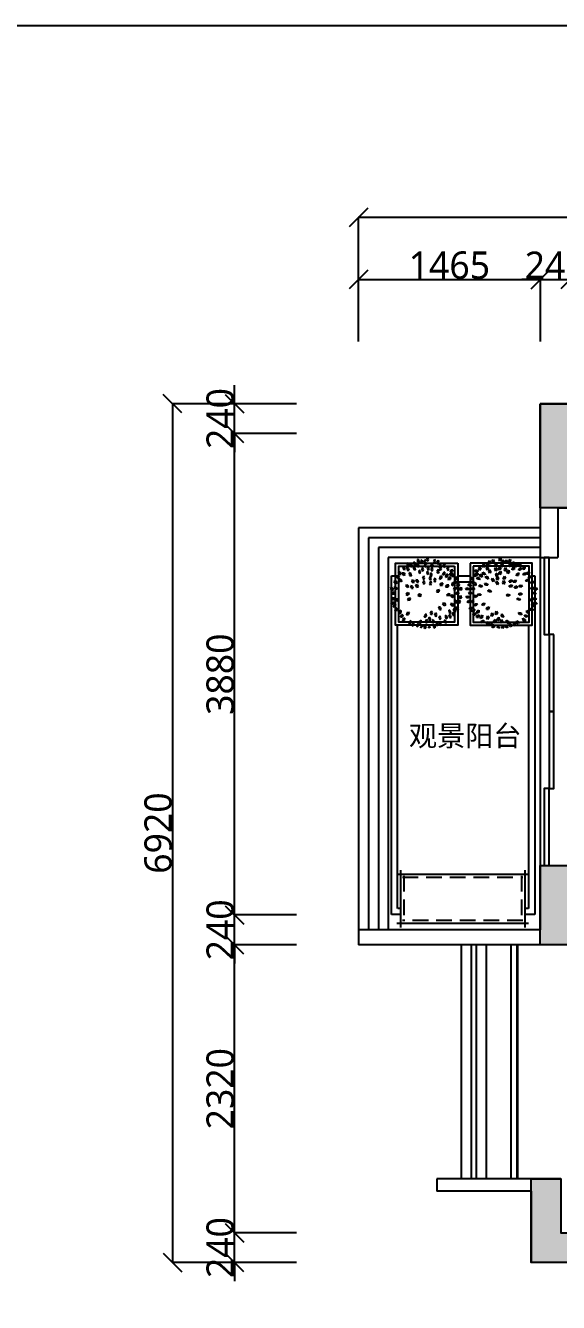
# Model space of a CAD drawing. Header units: millimetres. Extents: x -18923 to 87021, y -73077 to -1985.
# Drawn here: x 34344 to 38638, y -29472 to -19183 of the extents above; entities that cross this region are included whole.
import ezdxf

# ---------------------------------------------------------------- set-up
doc = ezdxf.new("R2010")
doc.units = ezdxf.units.MM
doc.header["$LTSCALE"] = 10
for name, pattern in [('CENTER2', [28.575, 19.05, -3.175, 3.175, -3.175]), ('DASH', [0.35, 0.25, -0.1]), ('DASHED', [19.05, 12.7, -6.35])]:
    doc.linetypes.add(name, pattern=pattern)
doc.layers.get('Defpoints').update_dxf_attribs({"color": 250})
for name, color, linetype in [('0文字-标注', 7, 'Continuous'), ('1结构-填充-剪力墙', 251, 'Continuous'), ('1结构-墙体', 7, 'Continuous'), ('1结构-楼梯-栏杆', 43, 'Continuous'), ('1结构-楼梯-梯步', 49, 'Continuous'), ('1结构-窗及电梯', 133, 'Continuous'), ('1结构-门', 133, 'Continuous'), ('2平面-家具-活动', 133, 'Continuous'), ('2平面-家具-细线', 8, 'Continuous'), ('3天花-吊顶', 133, 'Continuous'), ('4地面-铺装', 133, 'Continuous'), ('平面-文字', 255, 'Continuous'), ('灯具-天+墙', 50, 'Continuous'), ('陈设-植栽', 124, 'Continuous')]:
    doc.layers.add(name, color=color, linetype=linetype)
doc.styles.add('dim_font', font='SIMPLEX.shx', dxfattribs={"width": 0.8})
doc.styles.add('图框－雅黑', font='')
doc.styles.get('图框－雅黑').set_extended_font_data('Microsoft YaHei')
doc.dimstyles.new('1-30', dxfattribs={"dimtxt": 150, "dimasz": 4, "dimexe": 1.5, "dimexo": 0, "dimgap": 0.6, "dimtad": 1, "dimdec": 0, "dimlfac": 30, "dimdsep": 46, "dimtxsty": 'dim_font', "dimblk": 'DOTSMALL', "dimcen": 4, "dimdle": 1.5, "dimclrd": 123, "dimclre": 123, "dimclrt": 256, "dimadec": 0, "dimazin": 0, "dimtfac": 1, "dimtdec": 0, "dimtix": 1, "dimtmove": 2, "dimatfit": 3, "dimldrblk": 'DOTSMALL', "dimfxl": 1.5, "dimarcsym": 0})

# ---------------------------------------------------------------- blocks, each defined once
blk = doc.blocks.new('_OBLIQUE')
at = {"color": 0, "linetype": 'ByBlock'}
blk.add_line((-0.5, -0.5), (0.5, 0.5), dxfattribs=at)
blk = doc.blocks.new('*D701')
at = {"layer": '0文字-标注', "color": 8, "lineweight": -2, "transparency": 16777216}
for p, q in [((36027, -28910), (36027, -28760)), ((36527, -28910), (36026, -28910)), ((36027, -29150), (36027, -28910)), ((36527, -29150), (36026, -29150)), ((36027, -29150), (36027, -29300))]:
    blk.add_line(p, q, dxfattribs=at)
at = {"layer": 'Defpoints', "color": 0, "transparency": 16777216}
for p in [(36027, -28910), (36527, -28910), (36527, -29150)]:
    blk.add_point(p, dxfattribs=at)
at = {"layer": '0文字-标注', "color": 8, "lineweight": -2, "transparency": 16777216, "xscale": 150, "yscale": 150, "zscale": 150}
for p, rotation in [((36027, -28910), 270), ((36027, -29150), 90)]:
    blk.add_blockref('_OBLIQUE', p, dxfattribs=dict(at, rotation=rotation))
at = {"layer": '0文字-标注', "color": 255, "transparency": 16777216, "insert": (35913, -29030), "char_height": 220, "attachment_point": 5, "rotation": 90, "style": '图框－雅黑'}
blk.add_mtext('240', dxfattribs=at)
blk = doc.blocks.new('_DotSmall')
at = {"color": 0, "linetype": 'ByBlock', "const_width": 0.5}
blk.add_lwpolyline([(-0.0625, 0, 1), (0.0625, 0, 1)], format="xyb", close=True, dxfattribs=at)
blk = doc.blocks.new('*D702')
at = {"layer": '0文字-标注', "color": 8, "lineweight": -2, "transparency": 16777216}
for p, q in [((36527, -26590), (36026, -26590)), ((36027, -28912), (36027, -26589)), ((36527, -28910), (36026, -28910))]:
    blk.add_line(p, q, dxfattribs=at)
at = {"layer": 'Defpoints', "color": 0, "transparency": 16777216}
for p in [(36027, -26590), (36527, -26590), (36527, -28910)]:
    blk.add_point(p, dxfattribs=at)
at = {"layer": '0文字-标注', "color": 8, "lineweight": -2, "transparency": 16777216, "xscale": 150, "yscale": 150, "zscale": 150}
for p, rotation in [((36027, -26590), 90), ((36027, -28910), 270)]:
    blk.add_blockref('_OBLIQUE', p, dxfattribs=dict(at, rotation=rotation))
at = {"layer": '0文字-标注', "color": 255, "transparency": 16777216, "insert": (35913, -27750), "char_height": 220, "attachment_point": 5, "rotation": 90, "style": '图框－雅黑'}
blk.add_mtext('2320', dxfattribs=at)
blk = doc.blocks.new('*D703')
at = {"layer": '0文字-标注', "color": 8, "lineweight": -2, "transparency": 16777216}
for p, q in [((36027, -26350), (36027, -26200)), ((36527, -26350), (36026, -26350)), ((36027, -26590), (36027, -26350)), ((36527, -26590), (36026, -26590)), ((36027, -26590), (36027, -26740))]:
    blk.add_line(p, q, dxfattribs=at)
at = {"layer": 'Defpoints', "color": 0, "transparency": 16777216}
for p in [(36027, -26350), (36527, -26350), (36527, -26590)]:
    blk.add_point(p, dxfattribs=at)
at = {"layer": '0文字-标注', "color": 8, "lineweight": -2, "transparency": 16777216, "xscale": 150, "yscale": 150, "zscale": 150}
for p, rotation in [((36027, -26350), 270), ((36027, -26590), 90)]:
    blk.add_blockref('_OBLIQUE', p, dxfattribs=dict(at, rotation=rotation))
at = {"layer": '0文字-标注', "color": 255, "transparency": 16777216, "insert": (35913, -26470), "char_height": 220, "attachment_point": 5, "rotation": 90, "style": '图框－雅黑'}
blk.add_mtext('240', dxfattribs=at)
blk = doc.blocks.new('*D704')
at = {"layer": '0文字-标注', "color": 8, "lineweight": -2, "transparency": 16777216}
for p, q in [((36527, -22470), (36026, -22470)), ((36027, -26352), (36027, -22469)), ((36527, -26350), (36026, -26350))]:
    blk.add_line(p, q, dxfattribs=at)
at = {"layer": 'Defpoints', "color": 0, "transparency": 16777216}
for p in [(36027, -22470), (36527, -22470), (36527, -26350)]:
    blk.add_point(p, dxfattribs=at)
at = {"layer": '0文字-标注', "color": 8, "lineweight": -2, "transparency": 16777216, "xscale": 150, "yscale": 150, "zscale": 150}
for p, rotation in [((36027, -22470), 90), ((36027, -26350), 270)]:
    blk.add_blockref('_OBLIQUE', p, dxfattribs=dict(at, rotation=rotation))
at = {"layer": '0文字-标注', "color": 255, "transparency": 16777216, "insert": (35913, -24410), "char_height": 220, "attachment_point": 5, "rotation": 90, "style": '图框－雅黑'}
blk.add_mtext('3880', dxfattribs=at)
blk = doc.blocks.new('*D705')
at = {"layer": '0文字-标注', "color": 8, "lineweight": -2, "transparency": 16777216}
for p, q in [((36027, -22230), (36027, -22080)), ((36527, -22230), (36026, -22230)), ((36027, -22470), (36027, -22230)), ((36527, -22470), (36026, -22470)), ((36027, -22470), (36027, -22620))]:
    blk.add_line(p, q, dxfattribs=at)
at = {"layer": 'Defpoints', "color": 0, "transparency": 16777216}
for p in [(36027, -22230), (36527, -22230), (36527, -22470)]:
    blk.add_point(p, dxfattribs=at)
at = {"layer": '0文字-标注', "color": 8, "lineweight": -2, "transparency": 16777216, "xscale": 150, "yscale": 150, "zscale": 150}
for p, rotation in [((36027, -22230), 270), ((36027, -22470), 90)]:
    blk.add_blockref('_OBLIQUE', p, dxfattribs=dict(at, rotation=rotation))
at = {"layer": '0文字-标注', "color": 255, "transparency": 16777216, "insert": (35913, -22350), "char_height": 220, "attachment_point": 5, "rotation": 90, "style": '图框－雅黑'}
blk.add_mtext('240', dxfattribs=at)
blk = doc.blocks.new('*D706')
at = {"layer": '0文字-标注', "color": 8, "lineweight": -2, "transparency": 16777216}
for p, q in [((36527, -22230), (35526, -22230)), ((35527, -22229), (35527, -29152)), ((36527, -29150), (35526, -29150))]:
    blk.add_line(p, q, dxfattribs=at)
at = {"layer": 'Defpoints', "color": 0, "transparency": 16777216}
for p in [(36527, -22230), (35527, -29150), (36527, -29150)]:
    blk.add_point(p, dxfattribs=at)
at = {"layer": '0文字-标注', "color": 8, "lineweight": -2, "transparency": 16777216, "xscale": 150, "yscale": 150, "zscale": 150}
for p, rotation in [((35527, -22230), 90), ((35527, -29150), 270)]:
    blk.add_blockref('_OBLIQUE', p, dxfattribs=dict(at, rotation=rotation))
at = {"layer": '0文字-标注', "color": 255, "transparency": 16777216, "insert": (35413, -25690), "char_height": 220, "attachment_point": 5, "rotation": 90, "style": '图框－雅黑'}
blk.add_mtext('6920', dxfattribs=at)
blk = doc.blocks.new('*D707')
at = {"layer": '0文字-标注', "color": 8, "lineweight": -2, "transparency": 16777216}
for p, q in [((37025, -21230), (38493, -21230)), ((37027, -21730), (37027, -21229)), ((38492, -21730), (38492, -21229))]:
    blk.add_line(p, q, dxfattribs=at)
at = {"layer": 'Defpoints', "color": 0, "transparency": 16777216}
for p in [(38492, -21230), (37027, -21730), (38492, -21730)]:
    blk.add_point(p, dxfattribs=at)
at = {"layer": '0文字-标注', "color": 8, "lineweight": -2, "transparency": 16777216, "xscale": 150, "yscale": 150, "zscale": 150, "rotation": 180}
blk.add_blockref('_OBLIQUE', (37027, -21230), dxfattribs=at)
at = {"layer": '0文字-标注', "color": 8, "lineweight": -2, "transparency": 16777216, "xscale": 150, "yscale": 150, "zscale": 150}
blk.add_blockref('_OBLIQUE', (38492, -21230), dxfattribs=at)
at = {"layer": '0文字-标注', "color": 255, "transparency": 16777216, "insert": (37759, -21115), "char_height": 220, "attachment_point": 5, "style": '图框－雅黑'}
blk.add_mtext('1465', dxfattribs=at)
blk = doc.blocks.new('*D708')
at = {"layer": '0文字-标注', "color": 8, "lineweight": -2, "transparency": 16777216}
for p, q in [((38492, -21230), (38342, -21230)), ((38492, -21730), (38492, -21229)), ((38492, -21230), (38732, -21230)), ((38732, -21730), (38732, -21229)), ((38732, -21230), (38882, -21230))]:
    blk.add_line(p, q, dxfattribs=at)
at = {"layer": 'Defpoints', "color": 0, "transparency": 16777216}
for p in [(38732, -21230), (38492, -21730), (38732, -21730)]:
    blk.add_point(p, dxfattribs=at)
at = {"layer": '0文字-标注', "color": 8, "lineweight": -2, "transparency": 16777216, "xscale": 150, "yscale": 150, "zscale": 150}
blk.add_blockref('_OBLIQUE', (38492, -21230), dxfattribs=at)
at = {"layer": '0文字-标注', "color": 8, "lineweight": -2, "transparency": 16777216, "xscale": 150, "yscale": 150, "zscale": 150, "rotation": 180}
blk.add_blockref('_OBLIQUE', (38732, -21230), dxfattribs=at)
at = {"layer": '0文字-标注', "color": 255, "transparency": 16777216, "insert": (38612, -21116), "char_height": 220, "attachment_point": 5, "style": '图框－雅黑'}
blk.add_mtext('240', dxfattribs=at)
blk = doc.blocks.new('*D719')
at = {"layer": '0文字-标注', "color": 8, "lineweight": -2, "transparency": 16777216}
for p, q in [((57468, -20730), (37025, -20730)), ((37027, -21730), (37027, -20729)), ((57467, -21730), (57467, -20729))]:
    blk.add_line(p, q, dxfattribs=at)
at = {"layer": 'Defpoints', "color": 0, "transparency": 16777216}
for p in [(37027, -20730), (37027, -21730), (57467, -21730)]:
    blk.add_point(p, dxfattribs=at)
at = {"layer": '0文字-标注', "color": 8, "lineweight": -2, "transparency": 16777216, "xscale": 150, "yscale": 150, "zscale": 150, "rotation": 180}
blk.add_blockref('_OBLIQUE', (37027, -20730), dxfattribs=at)
at = {"layer": '0文字-标注', "color": 8, "lineweight": -2, "transparency": 16777216, "xscale": 150, "yscale": 150, "zscale": 150}
blk.add_blockref('_OBLIQUE', (57467, -20730), dxfattribs=at)
at = {"layer": '0文字-标注', "color": 255, "transparency": 16777216, "insert": (47247, -20616), "char_height": 220, "attachment_point": 5, "style": '图框－雅黑'}
blk.add_mtext('20440', dxfattribs=at)
blk = doc.blocks.new('A$C3EE33120')
for p, q in [((180, 616), (162, 620)), ((162, 620), (166, 601)), ((207, 645), (190, 647)), ((190, 647), (196, 628)), ((196, 628), (215, 622)), ((215, 622), (207, 645)), ((246, 641), (228, 642)), ((228, 642), (234, 624)), ((234, 624), (253, 618)), ((253, 618), (246, 641)), ((275, 665), (258, 671)), ((258, 671), (259, 652)), ((259, 652), (275, 640)), ((275, 640), (275, 665)), ((297, 694), (295, 675)), ((295, 675), (310, 662)), ((298, 643), (295, 618)), ((295, 618), (310, 610)), ((312, 686), (297, 694)), ((313, 629), (298, 643)), ((310, 662), (312, 686)), ((310, 610), (313, 629)), ((340, 666), (335, 647)), ((335, 647), (347, 631)), ((354, 654), (340, 666)), ((347, 631), (354, 654)), ((377, 693), (373, 674)), ((373, 674), (386, 658)), ((392, 682), (377, 693)), ((386, 658), (392, 682)), ((428, 652), (416, 637)), ((416, 637), (421, 617)), ((432, 680), (417, 668)), ((417, 668), (417, 648)), ((417, 648), (437, 663)), ((421, 617), (437, 636)), ((437, 636), (428, 652)), ((437, 663), (432, 680)), ((492, 662), (479, 649)), ((479, 649), (482, 629)), ((482, 629), (499, 646)), ((499, 646), (492, 662)), ((503, 627), (500, 607)), ((500, 607), (522, 618)), ((520, 636), (503, 627)), ((522, 618), (520, 636)), ((558, 624), (540, 617)), ((558, 606), (558, 624)), ((78, 530), (60, 520)), ((60, 520), (83, 510)), ((96, 523), (78, 530)), ((83, 510), (96, 523)), ((107, 494), (88, 487)), ((108, 568), (91, 558)), ((91, 558), (113, 548)), ((123, 484), (107, 494)), ((126, 560), (108, 568)), ((113, 548), (126, 560)), ((135, 602), (118, 604)), ((118, 604), (122, 586)), ((122, 586), (141, 578)), ((141, 578), (135, 602)), ((143, 528), (150, 511)), ((161, 528), (143, 528)), ((164, 597), (147, 598)), ((147, 598), (153, 580)), ((150, 511), (169, 505)), ((153, 580), (172, 574)), ((169, 505), (161, 528)), ((180, 557), (162, 556)), ((162, 556), (170, 539)), ((172, 574), (164, 597)), ((166, 601), (184, 592)), ((170, 539), (190, 534)), ((184, 592), (180, 616)), ((190, 534), (180, 557)), ((198, 500), (180, 499)), ((180, 499), (188, 481)), ((210, 581), (193, 586)), ((193, 586), (195, 567)), ((195, 567), (212, 556)), ((208, 477), (198, 500)), ((212, 556), (210, 581)), ((257, 617), (240, 613)), ((240, 613), (251, 597)), ((267, 504), (249, 509)), ((249, 509), (252, 490)), ((251, 597), (272, 597)), ((272, 597), (257, 617)), ((283, 559), (267, 565)), ((267, 565), (268, 546)), ((269, 480), (267, 504)), ((268, 546), (285, 534)), ((285, 534), (283, 559)), ((355, 580), (351, 561)), ((351, 561), (364, 545)), ((369, 569), (355, 580)), ((364, 545), (369, 569)), ((375, 616), (365, 600)), ((365, 600), (373, 581)), ((373, 581), (386, 602)), ((386, 602), (375, 616)), ((457, 539), (443, 526)), ((443, 526), (444, 506)), ((444, 506), (463, 522)), ((463, 615), (448, 602)), ((448, 602), (449, 582)), ((449, 582), (468, 598)), ((463, 522), (457, 539)), ((468, 598), (463, 615)), ((519, 584), (508, 567)), ((508, 567), (533, 569)), ((538, 586), (519, 584)), ((533, 569), (538, 586)), ((540, 617), (534, 598)), ((534, 598), (558, 606)), ((562, 584), (555, 565)), ((555, 565), (579, 572)), ((571, 550), (559, 533)), ((559, 533), (584, 534)), ((580, 590), (562, 584)), ((590, 551), (571, 550)), ((579, 572), (580, 590)), ((584, 534), (590, 551)), ((612, 539), (605, 520)), ((605, 520), (629, 527)), ((631, 544), (612, 539)), ((629, 527), (631, 544)), ((18, 371), (0, 361)), ((35, 439), (18, 429)), ((18, 429), (40, 419)), ((35, 364), (18, 371)), ((46, 472), (28, 464)), ((28, 464), (49, 452)), ((53, 432), (35, 439)), ((40, 419), (53, 432)), ((63, 462), (46, 472)), ((49, 452), (63, 462)), ((70, 414), (53, 404)), ((53, 404), (76, 394)), ((76, 490), (56, 485)), ((56, 485), (75, 469)), ((88, 407), (70, 414)), ((75, 469), (91, 478)), ((91, 478), (76, 490)), ((76, 394), (88, 407)), ((88, 487), (108, 474)), ((106, 376), (88, 366)), ((113, 412), (96, 402)), ((96, 402), (118, 392)), ((123, 369), (106, 376)), ((108, 474), (123, 484)), ((131, 404), (113, 412)), ((135, 472), (116, 465)), ((116, 465), (136, 452)), ((118, 392), (131, 404)), ((146, 371), (131, 358)), ((151, 462), (135, 472)), ((136, 452), (151, 462)), ((165, 368), (146, 371)), ((162, 404), (151, 390)), ((151, 390), (170, 385)), ((186, 397), (162, 404)), ((170, 385), (186, 397)), ((203, 396), (185, 387)), ((185, 387), (207, 376)), ((188, 481), (208, 477)), ((220, 442), (200, 435)), ((200, 435), (220, 421)), ((220, 388), (203, 396)), ((207, 376), (220, 388)), ((235, 430), (220, 442)), ((220, 421), (235, 430)), ((249, 399), (229, 393)), ((229, 393), (250, 379)), ((265, 388), (249, 399)), ((250, 379), (265, 388)), ((252, 490), (269, 480)), ((331, 471), (314, 477)), ((314, 477), (315, 458)), ((315, 458), (331, 446)), ((331, 446), (331, 471)), ((485, 487), (478, 468)), ((478, 468), (502, 475)), ((504, 492), (485, 487)), ((502, 475), (504, 492)), ((536, 407), (519, 397)), ((519, 397), (541, 387)), ((554, 449), (536, 439)), ((536, 439), (559, 429)), ((554, 399), (536, 407)), ((541, 387), (554, 399)), ((572, 442), (554, 449)), ((559, 429), (572, 442)), ((582, 490), (564, 480)), ((564, 480), (587, 470)), ((592, 389), (577, 375)), ((577, 375), (601, 370)), ((599, 482), (582, 490)), ((587, 470), (599, 482)), ((611, 385), (592, 389)), ((614, 424), (600, 408)), ((600, 408), (625, 406)), ((601, 370), (611, 385)), ((633, 422), (614, 424)), ((634, 489), (619, 475)), ((619, 475), (644, 471)), ((639, 461), (625, 446)), ((625, 446), (650, 443)), ((625, 406), (633, 422)), ((653, 486), (634, 489)), ((658, 459), (639, 461)), ((644, 471), (653, 486)), ((662, 436), (648, 421)), ((648, 421), (673, 418)), ((650, 443), (658, 459)), ((681, 434), (662, 436)), ((682, 387), (663, 380)), ((663, 380), (684, 366)), ((673, 418), (681, 434)), ((0, 361), (23, 351)), ((30, 279), (18, 263)), ((18, 263), (43, 264)), ((23, 351), (35, 364)), ((40, 345), (23, 335)), ((23, 335), (45, 325)), ((37, 314), (24, 299)), ((24, 299), (49, 297)), ((49, 280), (30, 279)), ((56, 314), (37, 314)), ((58, 337), (40, 345)), ((43, 264), (49, 280)), ((45, 325), (58, 337)), ((49, 297), (56, 314)), ((75, 351), (57, 341)), ((57, 341), (80, 331)), ((70, 275), (58, 258)), ((58, 258), (83, 258)), ((90, 275), (70, 275)), ((92, 344), (75, 351)), ((80, 331), (92, 344)), ((83, 258), (90, 275)), ((88, 366), (111, 356)), ((116, 321), (98, 311)), ((98, 311), (121, 301)), ((111, 356), (123, 369)), ((133, 314), (116, 321)), ((121, 301), (133, 314)), ((135, 293), (121, 279)), ((121, 279), (145, 275)), ((131, 358), (155, 353)), ((154, 290), (135, 293)), ((145, 275), (154, 290)), ((155, 353), (165, 368)), ((196, 331), (179, 321)), ((179, 321), (201, 311)), ((214, 324), (196, 331)), ((201, 311), (214, 324)), ((220, 266), (215, 247)), ((215, 247), (238, 257)), ((237, 274), (220, 266)), ((242, 336), (224, 326)), ((224, 326), (247, 316)), ((238, 257), (237, 274)), ((259, 329), (242, 336)), ((247, 316), (259, 329)), ((268, 264), (265, 244)), ((265, 244), (287, 255)), ((285, 273), (268, 264)), ((287, 255), (285, 273)), ((364, 301), (355, 284)), ((355, 284), (363, 266)), ((363, 266), (375, 287)), ((375, 287), (364, 301)), ((566, 350), (546, 346)), ((546, 346), (563, 329)), ((563, 329), (580, 336)), ((580, 336), (566, 350)), ((617, 359), (599, 349)), ((599, 349), (622, 339)), ((627, 298), (607, 300)), ((607, 300), (620, 279)), ((635, 351), (617, 359)), ((620, 279), (637, 282)), ((622, 339), (635, 351)), ((637, 282), (627, 298)), ((658, 273), (637, 271)), ((637, 271), (654, 253)), ((672, 346), (653, 340)), ((653, 340), (673, 326)), ((654, 253), (671, 259)), ((671, 259), (658, 273)), ((677, 311), (660, 301)), ((660, 301), (682, 291)), ((688, 336), (672, 346)), ((673, 326), (688, 336)), ((55, 244), (43, 228)), ((43, 228), (67, 227)), ((66, 181), (53, 165)), ((53, 165), (78, 165)), ((74, 243), (55, 244)), ((71, 211), (58, 196)), ((58, 196), (83, 194)), ((85, 182), (66, 181)), ((67, 227), (74, 243)), ((91, 210), (71, 211)), ((78, 165), (85, 182)), ((83, 194), (91, 210)), ((97, 139), (88, 121)), ((88, 121), (112, 125)), ((101, 241), (91, 223)), ((91, 223), (116, 227)), ((105, 177), (97, 159)), ((97, 159), (121, 164)), ((116, 143), (97, 139)), ((120, 244), (101, 241)), ((124, 182), (105, 177)), ((112, 125), (116, 143)), ((116, 227), (120, 244)), ((121, 164), (124, 182)), ((158, 201), (149, 182)), ((149, 182), (174, 187)), ((150, 133), (149, 112)), ((149, 112), (170, 126)), ((166, 143), (150, 133)), ((177, 205), (158, 201)), ((170, 126), (166, 143)), ((174, 187), (177, 205)), ((224, 225), (222, 204)), ((222, 204), (243, 218)), ((240, 235), (224, 225)), ((243, 218), (240, 235)), ((281, 180), (268, 166)), ((268, 166), (271, 146)), ((271, 146), (288, 164)), ((280, 216), (273, 197)), ((273, 197), (297, 204)), ((298, 222), (280, 216)), ((288, 164), (281, 180)), ((297, 204), (298, 222)), ((353, 185), (342, 163)), ((342, 163), (354, 150)), ((363, 167), (353, 185)), ((354, 150), (363, 167)), ((410, 192), (393, 197)), ((393, 197), (396, 178)), ((396, 178), (414, 168)), ((414, 168), (410, 192)), ((532, 185), (536, 160)), ((550, 175), (532, 185)), ((536, 160), (553, 156)), ((553, 156), (550, 175)), ((573, 118), (554, 125)), ((554, 125), (560, 101)), ((588, 142), (599, 120)), ((608, 138), (588, 142)), ((616, 121), (608, 138)), ((612, 201), (625, 180)), ((632, 199), (612, 201)), ((625, 180), (642, 183)), ((630, 229), (644, 208)), ((650, 228), (630, 229)), ((642, 183), (632, 199)), ((644, 208), (661, 212)), ((661, 212), (650, 228)), ((143, 97), (141, 77)), ((141, 77), (163, 89)), ((160, 106), (143, 97)), ((163, 89), (160, 106)), ((195, 91), (180, 79)), ((180, 79), (181, 59)), ((181, 59), (200, 74)), ((200, 74), (195, 91)), ((226, 115), (212, 103)), ((212, 103), (213, 83)), ((213, 83), (232, 98)), ((232, 98), (226, 115)), ((245, 67), (230, 55)), ((230, 55), (231, 35)), ((231, 35), (250, 50)), ((250, 50), (245, 67)), ((300, 69), (287, 55)), ((287, 55), (290, 35)), ((290, 35), (307, 52)), ((306, 35), (294, 20)), ((294, 20), (300, 0)), ((307, 52), (300, 69)), ((300, 0), (315, 19)), ((315, 19), (306, 35)), ((338, 47), (335, 28)), ((335, 28), (350, 14)), ((353, 38), (338, 47)), ((350, 14), (353, 38)), ((394, 43), (390, 24)), ((390, 24), (404, 9)), ((409, 33), (394, 43)), ((404, 79), (402, 59)), ((402, 59), (416, 46)), ((419, 70), (404, 79)), ((404, 9), (409, 33)), ((416, 46), (419, 70)), ((436, 38), (433, 20)), ((433, 20), (447, 5)), ((451, 29), (436, 38)), ((447, 5), (451, 29)), ((474, 51), (456, 55)), ((456, 55), (460, 36)), ((460, 36), (478, 27)), ((478, 27), (474, 51)), ((508, 67), (490, 68)), ((490, 68), (496, 50)), ((496, 50), (515, 43)), ((515, 43), (508, 67)), ((532, 105), (514, 104)), ((514, 104), (522, 87)), ((522, 87), (542, 83)), ((542, 83), (532, 105)), ((560, 101), (578, 99)), ((578, 99), (573, 118)), ((599, 120), (616, 121))]:
    blk.add_line(p, q)
blk = doc.blocks.new('*U49')
for p, q in [((-500, 430), (-500, -30)), ((500, 430), (500, -30)), ((-530, 400), (530, 400)), ((530, 0), (-530, 0))]:
    blk.add_line(p, q)
at = {"color": 8, "linetype": 'DASHED'}
for p, q in [((-485, 375), (485, 375)), ((-475, 385), (-475, 15)), ((475, 385), (475, 15)), ((485, 25), (-485, 25))]:
    blk.add_line(p, q, dxfattribs=at)

msp = doc.modelspace()

# ---------------------------------------------------------------- hatches: boundary and pattern name
at = {"layer": '1结构-填充-剪力墙'}
h = msp.add_hatch(color=256, dxfattribs=at)
h.dxf.hatch_style = 1
h.paths.add_polyline_path([(50736.9, -23440), (49761.9, -23440), (49761.9, -23600), (50736.9, -23600)])
h.paths.add_polyline_path([(54226.9, -28495), (54466.9, -28495), (54466.9, -29150), (52846.9, -29150), (52846.9, -28910), (54226.9, -28910)])
h.paths.add_polyline_path([(54956.9, -26320), (56466.9, -26320), (56466.9, -25765), (56706.9, -25765), (56706.9, -26550), (54956.9, -26550)])
h.paths.add_polyline_path([(56466.9, -23200), (52846.9, -23200), (52846.9, -22960), (56706.9, -22960), (56706.9, -23715), (56466.9, -23715)])
h.paths.add_polyline_path([(51336.9, -23440), (52566.9, -23440), (52566.9, -22960), (52846.9, -22960), (52846.9, -23600), (51336.9, -23600)])
h.paths.add_polyline_path([(49761.9, -25015), (50411.9, -25015), (50411.9, -23600), (50636.9, -23600), (50636.9, -25270), (49761.9, -25270)])
h.paths.add_polyline_path([(42211.9, -26350), (46146.9, -26350), (46146.9, -27020), (45911.9, -27020), (45911.9, -26590), (42451.9, -26590), (42211.9, -26590)])
h.paths.add_polyline_path([(38416.9, -28475), (38656.9, -28475), (38656.9, -28910), (40241.9, -28910), (40241.9, -29150), (38416.9, -29150)])
h.paths.add_polyline_path([(38491.9, -25950), (38731.9, -25950), (38731.9, -26350), (40241.9, -26350), (40241.9, -26590), (38491.9, -26590)])
h.paths.add_polyline_path([(38491.9, -22230), (40241.9, -22230), (40241.9, -22470), (38731.9, -22470), (38731.9, -23070), (38491.9, -23070)])
h.paths.add_polyline_path([(50026.9, -28350), (49776.9, -28350), (49776.9, -29150), (50026.9, -29150)])
h.paths.add_polyline_path([(50026.9, -26280), (49776.9, -26280), (49776.9, -26280), (49776.9, -26510), (47396.9, -26510), (47396.9, -26880), (47396.9, -27150), (47636.9, -27150), (47636.9, -26750), (49776.9, -26750), (49776.9, -27280), (50026.9, -27280)])
h.paths.add_polyline_path([(48256.9, -22230), (45911.9, -22230), (45911.9, -22685), (46146.9, -22685), (46146.9, -22485), (48141.9, -22485), (48256.9, -22485)])
h.paths.add_polyline_path([(49161.9, -23440), (48141.9, -23440), (48141.9, -23600), (49161.9, -23600)])

# ---------------------------------------------------------------- linework, layer by layer
at = {"layer": '1结构-墙体'}
for p, q in [((51146.9, -22230), (38491.9, -22230)), ((38491.9, -22230), (38491.9, -23470)), ((38631.9, -23070), (38631.9, -23470)), ((38631.9, -23070), (38731.9, -23070)), ((38491.9, -23470), (38631.9, -23470)), ((38491.9, -25950), (38491.9, -26470)), ((38491.9, -26470), (37026.9, -26470)), ((37026.9, -26470), (37026.9, -26590)), ((41261.9, -26590), (37026.9, -26590)), ((38656.9, -28475), (37656.9, -28475)), ((37656.9, -28475), (37656.9, -28575)), ((38416.9, -28575), (37656.9, -28575)), ((38416.9, -28575), (38416.9, -29150)), ((42451.9, -29150), (38416.9, -29150))]:
    msp.add_line(p, q, dxfattribs=at)
for points in [[(38491.9, -22230), (40241.9, -22230), (40241.9, -22470), (38731.9, -22470), (38731.9, -23070), (38491.9, -23070)], [(38491.9, -25950), (38731.9, -25950), (38731.9, -26350), (40241.9, -26350), (40241.9, -26590), (38491.9, -26590)], [(38416.9, -28475), (38656.9, -28475), (38656.9, -28910), (40241.9, -28910), (40241.9, -29150), (38416.9, -29150)]]:
    msp.add_lwpolyline(points, close=True, dxfattribs=at)
at = {"layer": '1结构-楼梯-栏杆'}
for p, q in [((37106.9, -23310), (37106.9, -26470)), ((38491.9, -23310), (37106.9, -23310)), ((37186.9, -23390), (37186.9, -26470)), ((38491.9, -23390), (37186.9, -23390))]:
    msp.add_line(p, q, dxfattribs=at)
at = {"layer": '1结构-楼梯-梯步'}
for p, q in [((37026.9, -23230), (37026.9, -26470)), ((38491.9, -23230), (37026.9, -23230)), ((37266.9, -23470), (37266.9, -26470)), ((38491.9, -23470), (37266.9, -23470))]:
    msp.add_line(p, q, dxfattribs=at)
at = {"layer": '1结构-窗及电梯'}
for p, q in [((37856.9, -28475), (37856.9, -26590)), ((37936.9, -28475), (37936.9, -26590)), ((37976.9, -28475), (37976.9, -26590)), ((38056.9, -28475), (38056.9, -26590))]:
    msp.add_line(p, q, dxfattribs=at)
at = {"layer": '1结构-门'}
for points in [[(38561.9, -23470), (38521.9, -23470), (38521.9, -24090), (38561.9, -24090)], [(38601.9, -24090), (38561.9, -24090), (38561.9, -24710), (38601.9, -24710)], [(38601.9, -24710), (38561.9, -24710), (38561.9, -25330), (38601.9, -25330)], [(38561.9, -25330), (38521.9, -25330), (38521.9, -25950), (38561.9, -25950)]]:
    msp.add_lwpolyline(points, close=True, dxfattribs=at)
at = {"layer": '2平面-家具-活动'}
for points in [[(37826, -23515.1), (37826, -24015.1), (37326, -24015.1), (37326, -23515.1)], [(37926, -23515.1), (37926, -24015.1), (38426, -24015.1), (38426, -23515.1)]]:
    msp.add_lwpolyline(points, close=True, dxfattribs=at)
at = {"layer": '2平面-家具-活动', "color": 8}
for points in [[(37801, -23540.1), (37801, -23990.1), (37351, -23990.1), (37351, -23540.1)], [(37951, -23540.1), (37951, -23990.1), (38401, -23990.1), (38401, -23540.1)]]:
    msp.add_lwpolyline(points, close=True, dxfattribs=at)
at = {"layer": '2平面-家具-细线', "color": 8, "linetype": 'DASH', "ltscale": 0.5}
for points in [[(37366.5, -26346.9), (37291.6, -26346.9), (37291.6, -23616), (37326, -23616)], [(37826, -23616), (37926, -23616)], [(38426, -23616), (38447.3, -23616), (38447.3, -26346.9), (38366.5, -26346.9)], [(37826, -23666), (37926, -23666)], [(37366.5, -26296.9), (37341.6, -26296.9), (37341.6, -24015.1)], [(38397.3, -24015.1), (38397.3, -26296.9), (38366.5, -26296.9)]]:
    msp.add_lwpolyline(points, dxfattribs=at)
at = {"layer": '3天花-吊顶'}
for p, q in [((38491.9, -23470), (38491.9, -25950)), ((38256.9, -28475), (38256.9, -26590))]:
    msp.add_line(p, q, dxfattribs=at)
at = {"layer": '4地面-铺装'}
msp.add_line((38491.9, -23470), (38491.9, -25950), dxfattribs=at)
at = {"layer": 'Defpoints', "color": 1}
msp.add_lwpolyline([(34048.7, -19183.2), (60534.7, -19183.2), (60534.7, -32054), (34048.7, -32054)], close=True, dxfattribs=at)
at = {"layer": '灯具-天+墙', "linetype": 'CENTER2', "ltscale": 2, "const_width": 20}
msp.add_lwpolyline([(38306.9, -28475), (38306.9, -26590)], dxfattribs=at)

# ---------------------------------------------------------------- block references
at = {"layer": '2平面-家具-活动'}
msp.add_blockref('*U49', (37866.5, -26419.7), dxfattribs=at)
at = {"layer": '陈设-植栽', "color": 8, "linetype": 'ByBlock'}
for p, xscale, yscale, zscale, rotation in [((37282.6, -23469.4), 0.8333333333721384, 0.8333333333721384, 0.8333333333721384, 270), ((38469.5, -23469.4), -0.8333333333721384, 0.8333333333284827, 0.8333333333333334, 90)]:
    msp.add_blockref('A$C3EE33120', p, dxfattribs=dict(at, xscale=xscale, yscale=yscale, zscale=zscale, rotation=rotation))

# ---------------------------------------------------------------- texts
at = {"layer": '平面-文字', "style": '图框－雅黑'}
msp.add_text('观景阳台', height=166.4, dxfattribs=at).set_placement((37432.6, -24989.5))

# ---------------------------------------------------------------- dimensions: what is measured, and where the dimension line sits
at = {"layer": '0文字-标注'}
for base, p1, p2, picture, middle in [((37026.9, -20730), (57466.9, -21730), (37026.9, -21730), '*D719', (47246.9, -20615.7)), ((38491.9, -21230), (37026.9, -21730), (38491.9, -21730), '*D707', (37759.4, -21115.1)), ((38731.9, -21230), (38491.9, -21730), (38731.9, -21730), '*D708', (38611.9, -21115.7))]:
    dim = msp.add_linear_dim(base=base, p1=p1, p2=p2, dimstyle='1-30', override={"dimtxt": 220, "dimasz": 150, "dimexe": 1, "dimlfac": 1, "dimrnd": 5, "dimtxsty": '图框－雅黑', "dimblk1": 'OBLIQUE', "dimblk2": 'OBLIQUE', "dimsah": 1, "dimclrd": 8, "dimclre": 8, "dimclrt": 255}, dxfattribs=at)
    dim.commit()
    dim.dimension.update_dxf_attribs({"geometry": picture, "text_midpoint": middle})
for base, p1, p2, picture, middle in [((36026.9, -22230), (36526.9, -22470), (36526.9, -22230), '*D705', (35912.6, -22350)), ((35526.9, -29150), (36526.9, -22230), (36526.9, -29150), '*D706', (35412.6, -25690)), ((36026.9, -22470), (36526.9, -26350), (36526.9, -22470), '*D704', (35912.6, -24410)), ((36026.9, -26350), (36526.9, -26590), (36526.9, -26350), '*D703', (35912.6, -26470)), ((36026.9, -26590), (36526.9, -28910), (36526.9, -26590), '*D702', (35912.6, -27750)), ((36026.9, -28910), (36526.9, -29150), (36526.9, -28910), '*D701', (35912.6, -29030))]:
    dim = msp.add_linear_dim(base=base, p1=p1, p2=p2, angle=90, dimstyle='1-30', override={"dimtxt": 220, "dimasz": 150, "dimexe": 1, "dimlfac": 1, "dimrnd": 5, "dimtxsty": '图框－雅黑', "dimblk1": 'OBLIQUE', "dimblk2": 'OBLIQUE', "dimsah": 1, "dimclrd": 8, "dimclre": 8, "dimclrt": 255}, dxfattribs=at)
    dim.commit()
    dim.dimension.update_dxf_attribs({"geometry": picture, "text_midpoint": middle})

doc.saveas('drawing.dxf')
